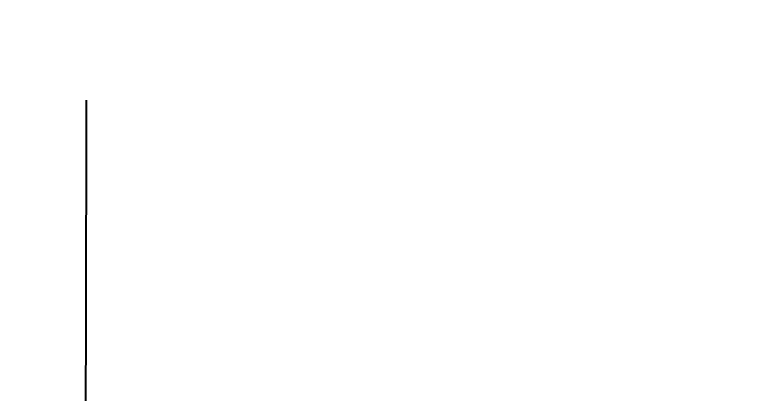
# Model space of a CAD drawing. Header units: metres. Extents: x -1161 to -1080, y 3 to 563.
# Drawn here: x -1137.835 to -1136.906, y 541.942 to 542.412 of the extents above; entities that cross this region are included whole.
import ezdxf

# ---------------------------------------------------------------- set-up
doc = ezdxf.new("R2010")
doc.units = ezdxf.units.M
doc.layers.get('Defpoints').update_dxf_attribs({"color": 41})
doc.layers.add('A-ANNO-DIMS', color=7, linetype='Continuous', lineweight=9)
doc.layers.add('A-GENM', color=7, linetype='Continuous', lineweight=35)
doc.styles.add('Arial Narrow_2', font='ARIALN.TTF', dxfattribs={"height": 0.25})
doc.dimstyles.new('Dimension_Standard_O__mm_', dxfattribs={"dimscale": 0.3048, "dimtxt": 0.255858, "dimasz": 0.82021, "dimexe": 0.787402, "dimexo": 0.492126, "dimgap": 0.492126, "dimtad": 1, "dimdec": 0, "dimlfac": 1000, "dimzin": 0, "dimdsep": 46, "dimtxsty": 'Arial Narrow_2', "dimsah": 1, "dimcen": 0.09, "dimaunit": 1, "dimadec": 4, "dimazin": 0, "dimtfac": 1, "dimtdec": 4, "dimtix": 1, "dimtmove": 0, "dimatfit": 3, "dimfxl": 1, "dimtvp": 1, "dimtfill": 1, "dimtolj": 1, "dimtzin": 0, "dimlwd": 18, "dimlwe": 18, "dimarcsym": 2})

# ---------------------------------------------------------------- blocks, each defined once
blk = doc.blocks.new('T2DPAA-T2D-C3S-RS-M3D-100334_rvt-1-DRG-2873171 - BARRIER LAYOUT')
at = {"layer": 'A-GENM', "color": 9, "lineweight": 25, "true_color": 0xbebebe, "flags": 128}
blk.add_lwpolyline([(-1137.74951, 540.01417), (-1137.74895, 540.38793), (-1137.7484, 540.7617), (-1137.74784, 541.13546), (-1137.74729, 541.50922), (-1137.74673, 541.88298), (-1137.74617, 542.25674), (-1137.74562, 542.6305), (-1137.74506, 543.00426), (-1137.74451, 543.37802)], dxfattribs=at)
blk = doc.blocks.new('DIMBLOCK3-DRG-2873171 - BARRIER LAYOUT')
at = {"layer": 'A-ANNO-DIMS', "color": 0, "lineweight": 18, "transparency": 16777216}
for p, q in [((-1145.84093, 543.72343), (-1145.84088, 542.49343)), ((-1136.05317, 543.69369), (-1136.05312, 542.49385)), ((-1136.30313, 542.73384), (-1145.59089, 542.73344))]:
    blk.add_line(p, q, dxfattribs=at)
at = {"layer": 'A-ANNO-DIMS', "color": 0, "transparency": 16777216}
for points in [[(-1145.59089, 542.77511), (-1145.59089, 542.69177), (-1145.84089, 542.73343)], [(-1136.30313, 542.77551), (-1136.30313, 542.69217), (-1136.05313, 542.73385)]]:
    blk.add_solid(points, dxfattribs=at)
at = {"layer": 'Defpoints', "color": 0, "transparency": 16777216}
for p in [(-1145.84094, 543.87343), (-1136.05318, 543.84369), (-1145.84089, 542.73343)]:
    blk.add_point(p, dxfattribs=at)
at = {"layer": 'A-ANNO-DIMS', "color": 0, "lineweight": 18, "transparency": 16777216, "char_height": 0.25, "width": 6.9300897, "attachment_point": 5, "rotation": 0.00246, "style": 'Arial Narrow_2', "bg_fill": 3, "box_fill_scale": 1.1, "bg_fill_color": 256, "bg_fill_true_color": 13158600, "bg_fill_transparency": 0}
for s, insert in [('\\A1;MIN 1200 HIGH, CAST IN-SITU CONCRETE', (-1140.94702, 543.03558)), ('\\A1;MPL TRAFFIC BARRIER - TYPE 03', (-1140.947, 542.45429))]:
    blk.add_mtext(s, dxfattribs=dict(at, insert=insert))

msp = doc.modelspace()

# ---------------------------------------------------------------- block references
at = {"lineweight": 5}
msp.add_blockref('T2DPAA-T2D-C3S-RS-M3D-100334_rvt-1-DRG-2873171 - BARRIER LAYOUT', (0, 0), dxfattribs=at)

# ---------------------------------------------------------------- next in the draw order: dimensions: what is measured, and where the dimension line sits
at = {"layer": 'A-ANNO-DIMS', "lineweight": 18}
dim = msp.add_linear_dim(base=(-1145.84089, 542.73343), p1=(-1136.05318, 543.84369), p2=(-1145.84094, 543.87343), angle=0.00246, text='MIN 1200 HIGH, CAST IN-SITU CONCRETE\\XMPL TRAFFIC BARRIER - TYPE 03', dimstyle='Dimension_Standard_O__mm_', override={"dimpost": '<>', "dimfxl": 9.787808}, dxfattribs=at)
dim.commit()
dim.dimension.update_dxf_attribs({"geometry": 'DIMBLOCK3-DRG-2873171 - BARRIER LAYOUT', "text_midpoint": (-1140.94701, 542.73364)})

doc.saveas('drawing.dxf')
